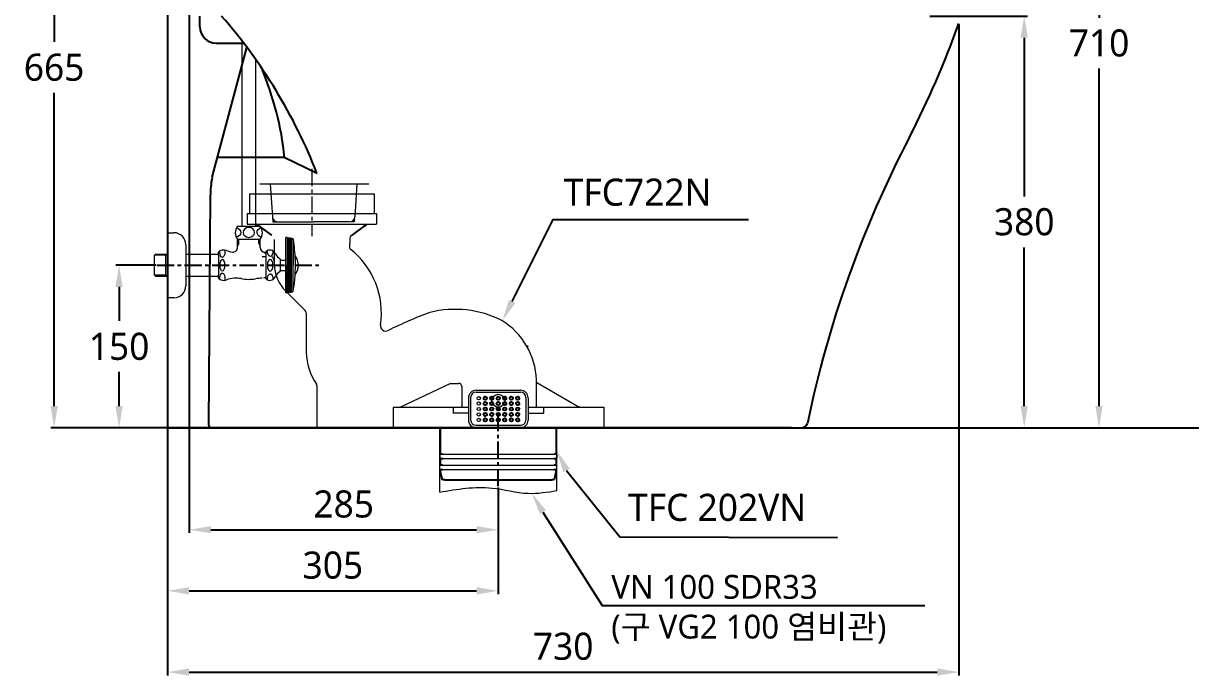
# Model space of a CAD drawing. Header units: millimetres. Extents: x 7362 to 9939, y 125 to 2418.
# Drawn here: x 7394 to 8470, y 125 to 727 of the extents above; entities that cross this region are included whole.
import ezdxf

# ---------------------------------------------------------------- set-up
doc = ezdxf.new("R2010")
doc.units = ezdxf.units.MM
doc.header["$LTSCALE"] = 0.5
doc.linetypes.add('CENTER', pattern=[50.8, 31.75, -6.35, 6.35, -6.35])
doc.linetypes.add('HIDDEN', pattern=[0.375, 0.25, -0.125])
for name, color, linetype in [('1', 1, 'Continuous'), ('2', 2, 'Continuous'), ('3', 3, 'Continuous'), ('4', 4, 'Continuous'), ('6', 6, 'Continuous'), ('CEN', 1, 'CENTER')]:
    doc.layers.add(name, color=color, linetype=linetype)
doc.styles.add('ROMANS', font='NanumGothic.ttf', dxfattribs={"height": 10.144927})
doc.styles.get("Standard").update_dxf_attribs({"font": 'NanumGothic.ttf'})
doc.dimstyles.new('ISO-25', dxfattribs={"dimtxt": 20, "dimasz": 20, "dimexe": 3, "dimexo": 1, "dimgap": 5, "dimtad": 1, "dimtoh": 1, "dimdec": 0, "dimtxsty": 'Standard', "dimcen": 0, "dimclrd": 3, "dimclre": 3, "dimclrt": 2, "dimadec": 0, "dimazin": 0, "dimtfac": 1, "dimtdec": 0, "dimtmove": 0, "dimatfit": 3, "dimfxl": 0, "dimarcsym": 0})

# ---------------------------------------------------------------- blocks, each defined once
blk = doc.blocks.new('*D44')
at = {"color": 3, "lineweight": -2}
for p, q in [((7546.8, 982.9), (7546.8, 256.7)), ((7831.8, 298.8), (7831.8, 256.7)), ((7566.8, 259.7), (7811.8, 259.7))]:
    blk.add_line(p, q, dxfattribs=at)
at = {"color": 3}
for points in [[(7566.8, 263), (7566.8, 256.4), (7546.8, 259.7)], [(7811.8, 263), (7811.8, 256.4), (7831.8, 259.7)]]:
    blk.add_solid(points, dxfattribs=at)
at = {"layer": 'Defpoints', "color": 0}
for p in [(7546.8, 983.9), (7831.8, 299.8), (7831.8, 259.7)]:
    blk.add_point(p, dxfattribs=at)
at = {"color": 2, "insert": (7689.3, 283.3), "char_height": 25, "attachment_point": 5}
blk.add_mtext('285', dxfattribs=at)
blk = doc.blocks.new('*D54')
at = {"color": 3, "lineweight": -2}
for p, q in [((7526.8, 366), (7526.8, 200.3)), ((7831.8, 298.8), (7831.8, 200.3)), ((7546.8, 203.3), (7811.8, 203.3))]:
    blk.add_line(p, q, dxfattribs=at)
at = {"color": 3}
for points in [[(7546.8, 206.6), (7546.8, 199.9), (7526.8, 203.3)], [(7811.8, 206.6), (7811.8, 199.9), (7831.8, 203.3)]]:
    blk.add_solid(points, dxfattribs=at)
at = {"layer": 'Defpoints', "color": 0}
for p in [(7526.8, 367), (7831.8, 299.8), (7831.8, 203.3)]:
    blk.add_point(p, dxfattribs=at)
at = {"color": 2, "insert": (7679.3, 226.9), "char_height": 25, "attachment_point": 5}
blk.add_mtext('305', dxfattribs=at)
blk = doc.blocks.new('*D48')
at = {"color": 3, "lineweight": -2}
for p, q in [((8256.5, 726.1), (8256.5, 125.3)), ((7526.8, 352.8), (7526.8, 125.3)), ((7546.8, 128.3), (8236.5, 128.3))]:
    blk.add_line(p, q, dxfattribs=at)
at = {"color": 3}
for points in [[(7546.8, 131.7), (7546.8, 125), (7526.8, 128.3)], [(8236.5, 131.7), (8236.5, 125), (8256.5, 128.3)]]:
    blk.add_solid(points, dxfattribs=at)
at = {"layer": 'Defpoints', "color": 0}
for p in [(8256.5, 727.1), (7526.8, 353.8), (8256.5, 128.3)]:
    blk.add_point(p, dxfattribs=at)
at = {"color": 2, "insert": (7891.6, 152), "char_height": 25, "attachment_point": 5}
blk.add_mtext('730', dxfattribs=at)
blk = doc.blocks.new('*D51')
at = {"color": 3, "lineweight": -2}
for p, q in [((7555.8, 1018.9), (7419.3, 1018.9)), ((7422.3, 998.9), (7422.3, 710)), ((7422.3, 373.8), (7422.3, 662.8)), ((7566.7, 353.8), (7419.3, 353.8))]:
    blk.add_line(p, q, dxfattribs=at)
at = {"color": 3}
for points in [[(7419, 998.9), (7425.7, 998.9), (7422.3, 1018.9)], [(7419, 373.8), (7425.7, 373.8), (7422.3, 353.8)]]:
    blk.add_solid(points, dxfattribs=at)
at = {"layer": 'Defpoints', "color": 0}
for p in [(7556.8, 1018.9), (7422.3, 353.8), (7567.7, 353.8)]:
    blk.add_point(p, dxfattribs=at)
at = {"color": 2, "insert": (7422.3, 686.4), "char_height": 25, "attachment_point": 5}
blk.add_mtext('665', dxfattribs=at)
blk = doc.blocks.new('*D52')
at = {"color": 3, "lineweight": -2}
for p, q in [((7516.1, 503.8), (7479.2, 503.8)), ((7482.2, 483.8), (7482.2, 452.4)), ((7482.2, 373.8), (7482.2, 405.3)), ((7566.7, 353.8), (7479.2, 353.8))]:
    blk.add_line(p, q, dxfattribs=at)
at = {"color": 3}
for points in [[(7478.8, 483.8), (7485.5, 483.8), (7482.2, 503.8)], [(7478.8, 373.8), (7485.5, 373.8), (7482.2, 353.8)]]:
    blk.add_solid(points, dxfattribs=at)
at = {"layer": 'Defpoints', "color": 0}
for p in [(7517.1, 503.8), (7482.2, 353.8), (7567.7, 353.8)]:
    blk.add_point(p, dxfattribs=at)
at = {"color": 2, "insert": (7482.2, 428.8), "char_height": 25, "attachment_point": 5}
blk.add_mtext('150', dxfattribs=at)
blk = doc.blocks.new('*D53')
at = {"color": 3, "lineweight": -2}
for p, q in [((8229.6, 733.8), (8319.7, 733.8)), ((8316.7, 713.8), (8316.7, 567.4)), ((8316.7, 373.8), (8316.7, 520.2)), ((8103.1, 353.8), (8319.7, 353.8))]:
    blk.add_line(p, q, dxfattribs=at)
at = {"color": 3}
for points in [[(8313.3, 713.8), (8320, 713.8), (8316.7, 733.8)], [(8313.3, 373.8), (8320, 373.8), (8316.7, 353.8)]]:
    blk.add_solid(points, dxfattribs=at)
at = {"layer": 'Defpoints', "color": 0}
for p in [(8228.6, 733.8), (8102.1, 353.8), (8316.7, 353.8)]:
    blk.add_point(p, dxfattribs=at)
at = {"color": 2, "insert": (8316.7, 543.8), "char_height": 25, "attachment_point": 5}
blk.add_mtext('380', dxfattribs=at)
blk = doc.blocks.new('*D55')
at = {"color": 3, "lineweight": -2}
for p, q in [((8357.7, 1063.8), (8388.7, 1063.8)), ((8385.7, 1043.8), (8385.7, 732.3)), ((8385.7, 373.8), (8385.7, 685.3)), ((8103.1, 353.8), (8388.7, 353.8))]:
    blk.add_line(p, q, dxfattribs=at)
at = {"color": 3}
for points in [[(8382.3, 1043.8), (8389, 1043.8), (8385.7, 1063.8)], [(8382.3, 373.8), (8389, 373.8), (8385.7, 353.8)]]:
    blk.add_solid(points, dxfattribs=at)
at = {"layer": 'Defpoints', "color": 0}
for p in [(8356.7, 1063.8), (8102.1, 353.8), (8385.7, 353.8)]:
    blk.add_point(p, dxfattribs=at)
at = {"color": 2, "insert": (8385.7, 708.8), "char_height": 25, "attachment_point": 5}
blk.add_mtext('710', dxfattribs=at)

msp = doc.modelspace()

# ---------------------------------------------------------------- linework, layer by layer
at = {"color": 7}
for p, q in [((7556.8, 723.8), (7556.8, 733.8)), ((7567.9, 585), (7600.1, 704.9)), ((7571.8, 708.8), (7597.1, 708.8)), ((7634.9, 603.3), (7572.8, 603.3)), ((7634.9, 603.3), (7664.7, 588.8)), ((7566.3, 567.7), (7564.7, 356.8)), ((7638.7, 353.8), (7567.7, 353.8)), ((8102.1, 353.8), (7638.7, 353.8))]:
    msp.add_line(p, q, dxfattribs=at)
at = {"color": 2, "linetype": 'Continuous', "lineweight": 0}
for p, q in [((7602.4, 569.7), (7717.4, 569.7)), ((7602.4, 569.7), (7602.4, 551.7)), ((7717.4, 569.7), (7717.4, 551.7)), ((7600.4, 551.7), (7719.4, 551.7)), ((7600.4, 551.7), (7600.4, 541.7)), ((7719.4, 551.7), (7719.4, 541.7)), ((7600.4, 541.7), (7719.4, 541.7)), ((7623, 531.7), (7609.2, 541.7)), ((7696.8, 531.7), (7710.7, 541.7)), ((7625.1, 527.6), (7625.2, 504.4)), ((7694.8, 527.6), (7694.7, 520.6)), ((7635.8, 479.8), (7653.7, 462.1)), ((7654.6, 460), (7654.7, 423.4)), ((7664.7, 353.8), (7664.7, 392.3)), ((7787.8, 394.8), (7741.1, 372.4)), ((7787.8, 394.8), (7795.2, 394.8)), ((7798.2, 391.8), (7798.2, 372.4)), ((7811.3, 388.4), (7852.3, 388.4)), ((7867.1, 372.9), (7867.1, 398.1)), ((7867.3, 395.6), (7905.6, 373.3)), ((7804.3, 381.4), (7804.3, 360.8)), ((7806.3, 381.6), (7806.3, 361.1)), ((7811.3, 386.6), (7852.3, 386.6)), ((7857.3, 381.6), (7857.3, 361.1)), ((7859.3, 381.4), (7859.3, 360.8)), ((7804.3, 372.4), (7735, 372.4)), ((7735, 372.4), (7735, 353.8)), ((7790.1, 372.4), (7790.1, 367.3)), ((7804.3, 367.3), (7790.1, 367.3)), ((7859.3, 372.9), (7929.2, 372.9)), ((7859.3, 367.3), (7873.7, 367.3)), ((7873.7, 367.3), (7873.7, 372.9)), ((7929.2, 372.9), (7929.2, 353.8)), ((7811.3, 356.1), (7852.3, 356.1)), ((7664.7, 353.8), (7929.2, 353.8)), ((7777.8, 328.8), (7777.8, 325.8)), ((7778.5, 329.3), (7778.3, 329.3)), ((7778.5, 325.3), (7778.3, 325.3)), ((7778.5, 329.3), (7885.3, 329.3)), ((7778.5, 325.3), (7885.3, 325.3)), ((7885.8, 328.8), (7885.8, 325.8)), ((7780.3, 319.3), (7883.3, 319.3)), ((7780.6, 315.3), (7883, 315.3))]:
    msp.add_line(p, q, dxfattribs=at)
at = {"color": 7, "linetype": 'Continuous'}
for p, q in [((7687.8, 353.8), (7940.6, 353.8)), ((7940.6, 353.8), (8205.1, 353.8))]:
    msp.add_line(p, q, dxfattribs=at)
at = {"color": 3, "linetype": 'Continuous', "lineweight": 0}
for p, q in [((7777.8, 294.4), (7777.8, 353.8)), ((7885.8, 295.9), (7885.8, 353.8))]:
    msp.add_line(p, q, dxfattribs=at)
at = {"color": 2}
for p, q in [((7778.5, 329.3), (7778.4, 353.8)), ((7885.2, 353.8), (7885.1, 329.3)), ((7778.5, 325.3), (7780.6, 325.3)), ((7778.5, 319.3), (7778.5, 325.3)), ((7883, 325.3), (7885.1, 325.3)), ((7885.1, 329.3), (7883.3, 329.3)), ((7885.1, 325.3), (7885.1, 319.3)), ((7780.3, 319.3), (7778.3, 319.3)), ((7778.3, 315.3), (7780.6, 315.3)), ((7778.5, 312.8), (7778.5, 315.3)), ((7780.4, 305.8), (7778.5, 312.8)), ((7883, 315.3), (7885.3, 315.3)), ((7885, 312.8), (7883.2, 305.8)), ((7885.3, 319.3), (7883.3, 319.3)), ((7885.1, 315.3), (7885, 312.8)), ((7782.4, 305.8), (7780.4, 305.8)), ((7782.4, 305.8), (7831.8, 305.8)), ((7831.8, 305.8), (7881.2, 305.8)), ((7883.2, 305.8), (7881.2, 305.8))]:
    msp.add_line(p, q, dxfattribs=at)
msp.add_line((7780.3, 329.3), (7778.5, 329.3))
at = {"color": 2, "linetype": 'Continuous', "lineweight": 0}
for centre in [(7813.8, 381.1), (7813.8, 376.1), (7813.8, 371.1), (7813.8, 366.1), (7813.8, 361.1)]:
    msp.add_circle(centre, 1.5, dxfattribs=at)
at = {"color": 7}
for centre, radius, start, end in [((7198.3, 405.2), 501.2, 21.4923, 40.9621), ((7571.8, 723.8), 15, 180, 270), ((7428.2, 1024.2), 880, 332.8067, 340.2651), ((7337.9, 571), 298.7, 6.2024, 22.5719), ((9108.3, 153.6), 1012.3, 152.4309, 168.3591), ((7666.3, 566.9), 100, 169.6083, 179.5663), ((7567.7, 356.8), 3, 179.5663, 270), ((8111.4, 359.4), 5.59, 269.4256, 343.5008)]:
    msp.add_arc(centre, radius, start, end, dxfattribs=at)
at = {"color": 2, "linetype": 'Continuous', "lineweight": 0}
for centre, radius, start, end in [((7699.8, 527.6), 5, 125.8861, 179.7556), ((7697.7, 520.6), 3, 179.7556, 231.4151), ((7649.2, 459.9), 74.8, 351.5468, 51.4151), ((7620.1, 507.6), 5, 0.0447, 54.1067), ((7661.6, 505.6), 36.4, 181.8849, 225.0733), ((7791.9, 366.8), 96.3, 63.2809, 103.9725), ((7651.6, 460), 3, 0.0895, 45.2408), ((7899.7, 104.8), 378.8, 110.2437, 116.5549), ((7800.1, 395.7), 67, 2.0828, 58.4605), ((7728.1, 448.1), 5, 171.5468, 296.5549), ((7712.7, 425.9), 58.1, 182.4762, 213.3534), ((7661.7, 392.3), 3, 0, 33.3534), ((7795.2, 391.8), 3, 0, 90), ((7811.3, 381.4), 7, 90, 180), ((7852.3, 381.4), 7, 360, 90), ((7811.3, 381.6), 5, 90, 180), ((7852.3, 381.6), 5, 0, 90), ((7907.1, 375.9), 3, 239.7939, 270), ((7811.3, 360.8), 7, 179.7381, 270), ((7811.3, 361.1), 5, 180, 270), ((7852.3, 361.1), 5, 270, 0), ((7852.3, 360.8), 7, 270, 0), ((7778.3, 328.8), 0.5, 90, 180), ((7778.3, 325.8), 0.5, 180, 270), ((7885.3, 328.8), 0.5, 0, 90), ((7885.3, 325.8), 0.5, 270, 360), ((7778.3, 318.8), 0.5, 90, 180), ((7778.3, 315.8), 0.5, 180, 270), ((7885.3, 318.8), 0.5, 0, 90), ((7885.3, 315.8), 0.5, 270, 0)]:
    msp.add_arc(centre, radius, start, end, dxfattribs=at)
at = {"color": 3, "linetype": 'Continuous', "lineweight": 0}
msp.add_spline([(7777.8, 294.4), (7826.1, 298.2), (7859.4, 293.3), (7885.8, 295.9)], degree=3, dxfattribs=at)
at = {"layer": '1', "color": 252, "linetype": 'Continuous'}
for q in [(7609.1, 541.7), (7609.8, 541.2), (7609.8, 541.2), (7609.8, 541.2)]:
    msp.add_line((7623, 531.7), q, dxfattribs=at)
at = {"layer": '1', "linetype": 'CENTER'}
msp.add_line((7517.1, 503.8), (7668.7, 503.8), dxfattribs=at)
at = {"layer": '1', "color": 2, "linetype": 'Continuous'}
for centre in [(7819.8, 381.1), (7819.8, 381.1), (7819.8, 376.1), (7819.8, 376.1), (7825.8, 381.1), (7825.8, 381.1), (7825.8, 376.1), (7825.8, 376.1), (7831.8, 381.1), (7831.8, 376.1), (7837.8, 381.1), (7837.8, 381.1), (7837.8, 376.1), (7837.8, 376.1), (7843.8, 381.1), (7843.8, 381.1), (7843.8, 376.1), (7843.8, 376.1), (7849.8, 381.1), (7849.8, 381.1), (7849.8, 376.1), (7849.8, 376.1), (7819.8, 371.1), (7819.8, 371.1), (7819.8, 366.1), (7819.8, 366.1), (7825.8, 371.1), (7825.8, 371.1), (7825.8, 366.1), (7825.8, 366.1), (7831.8, 371.1), (7831.8, 366.1), (7837.8, 371.1), (7837.8, 371.1), (7837.8, 366.1), (7837.8, 366.1), (7843.8, 371.1), (7843.8, 371.1), (7843.8, 366.1), (7843.8, 366.1), (7849.8, 371.1), (7849.8, 371.1), (7849.8, 366.1), (7849.8, 366.1), (7819.8, 361.1), (7819.8, 361.1), (7825.8, 361.1), (7825.8, 361.1), (7831.8, 361.1), (7831.8, 361.1), (7837.8, 361.1), (7837.8, 361.1), (7843.8, 361.1), (7843.8, 361.1), (7849.8, 361.1), (7849.8, 361.1)]:
    msp.add_circle(centre, 1.5, dxfattribs=at)
at = {"layer": '1', "color": 252, "linetype": 'Continuous'}
for centre in [(7831.8, 381.1), (7831.8, 376.1), (7831.8, 371.1), (7831.8, 366.1)]:
    msp.add_circle(centre, 1.5, dxfattribs=at)
for points, degree in [([(7710.1, 541.2), (7696.9, 531.7)], 1), ([(7710.1, 541.2), (7705.7, 538.1), (7701.3, 534.9), (7696.9, 531.7)], 3), ([(7710.1, 541.2), (7696.9, 531.7)], 1), ([(7710.1, 541.2), (7705.7, 538.1), (7701.3, 534.9), (7696.9, 531.7)], 3), ([(7857.8, 429.8), (7858.1, 429.3), (7858.5, 428.7), (7858.8, 428.1)], 3), ([(7857.8, 429.8), (7858.1, 429.3), (7858.5, 428.7), (7858.8, 428.1)], 3)]:
    msp.add_open_spline(points, degree=degree, dxfattribs=at)
at = {"layer": '2', "color": 2, "linetype": 'HIDDEN', "ltscale": 60}
msp.add_line((7883.8, 353.8), (7831.8, 353.8), dxfattribs=at)
at = {"layer": '3', "color": 1, "linetype": 'CENTER', "lineweight": 0}
msp.add_line((7659.9, 592.8), (7659.9, 530.8), dxfattribs=at)
at = {"layer": '3', "color": 7, "linetype": 'Continuous', "lineweight": 0, "ltscale": 0.1}
for p, q in [((7611.9, 578.8), (7712.4, 578.8)), ((7621.5, 578.8), (7624, 543.8)), ((7701.5, 578.8), (7699.6, 548.1)), ((7624, 543.8), (7661.5, 543.8)), ((7694.6, 543.8), (7661.5, 543.8)), ((7699, 543.8), (7696.6, 543.8)), ((7699.3, 546.1), (7699, 543.8))]:
    msp.add_line(p, q, dxfattribs=at)
at = {"layer": '3'}
for points in [[(7844.5, 470.4), (7882.3, 546.1), (8062.5, 546.1)], [(7894.7, 314.5), (7943.8, 253.2), (8144.5, 252.4)], [(7872.9, 276), (7927.5, 189.7), (8225, 189.7)]]:
    msp.add_lwpolyline(points, dxfattribs=at)
at = {"layer": '3', "color": 7, "linetype": 'Continuous', "lineweight": 0}
msp.add_circle((7831.8, 378.8), 6, dxfattribs=at)
for centre, start, end in [((7628.6, 548.8), 184.0856, 270), ((7694.6, 548.8), 270, 356.484)]:
    msp.add_arc(centre, 5, start, end, dxfattribs=at)
at = {"layer": '3'}
for points in [[(7847.5, 468.9), (7835.6, 452.5), (7841.5, 471.9)], [(7897.7, 316), (7885.8, 332.4), (7891.7, 313)]]:
    msp.add_solid(points, dxfattribs=at)
at = {"layer": '3', "color": 3}
msp.add_solid([(7870, 274.3), (7862.8, 293.2), (7875.8, 277.7)], dxfattribs=at)
at = {"layer": '4', "linetype": 'Continuous', "lineweight": 0}
for p, q in [((7595.4, 711), (7595.4, 539.8)), ((7608.1, 693.7), (7608.1, 539.8)), ((7591.3, 539.8), (7595.4, 539.8)), ((7595.4, 539.8), (7612.3, 539.8)), ((7526.8, 473.8), (7526.8, 533.8)), ((7526.8, 533.8), (7532.8, 533.8)), ((7591.3, 527.8), (7612.3, 527.8)), ((7591.3, 519.9), (7591.3, 527.8)), ((7592.5, 523.8), (7592.5, 527.8)), ((7611, 523.8), (7611, 527.8)), ((7612.3, 520.3), (7612.3, 527.8)), ((7637.3, 529.3), (7635.8, 529.3)), ((7635.8, 528.3), (7635.8, 529.3)), ((7635.8, 503.8), (7635.8, 528.3)), ((7637.3, 529.1), (7637.3, 529.3)), ((7637.3, 529.1), (7637.3, 503.8)), ((7640.8, 528.4), (7637.3, 528.4)), ((7640.8, 527.4), (7637.3, 527.4)), ((7640.8, 528.8), (7637.6, 528.8)), ((7641.3, 528.3), (7640.8, 528.8)), ((7640.8, 528.8), (7640.8, 503.8)), ((7642.1, 528.3), (7641.3, 528.3)), ((7641.3, 528.3), (7641.3, 503.8)), ((7642.7, 527.8), (7642.7, 503.8)), ((7543.8, 522.8), (7543.8, 484.8)), ((7591.3, 523.8), (7592.5, 523.8)), ((7592.5, 523.8), (7591.3, 521.7)), ((7611, 523.8), (7612.3, 523.8)), ((7611, 523.8), (7612.3, 521.7)), ((7640.8, 526.4), (7637.3, 526.4)), ((7640.8, 525.4), (7637.3, 525.4)), ((7640.8, 524.4), (7637.3, 524.4)), ((7640.8, 523.4), (7637.3, 523.4)), ((7640.8, 522.4), (7637.3, 522.4)), ((7640.8, 521.4), (7637.3, 521.4)), ((7640.8, 520.4), (7637.3, 520.4)), ((7640.8, 519.4), (7637.3, 519.4)), ((7640.8, 518.4), (7637.3, 518.4)), ((7640.8, 517.4), (7637.3, 517.4)), ((7514.8, 513.1), (7515.8, 514.1)), ((7525.3, 513.1), (7514.8, 513.1)), ((7514.9, 494.6), (7514.9, 513.1)), ((7515.8, 514.1), (7526.8, 514.1)), ((7525.3, 493.6), (7525.3, 514.1)), ((7525.3, 513.1), (7526.3, 514.1)), ((7526.8, 513.5), (7526.8, 494.2)), ((7543.8, 514.1), (7573.8, 514.1)), ((7573.8, 513.1), (7573.8, 515.8)), ((7573.8, 513.1), (7573.8, 494.6)), ((7614.1, 511.8), (7617.7, 511.8)), ((7616.8, 515.1), (7615.5, 516)), ((7616.8, 515.8), (7617.7, 515.8)), ((7616.8, 515.1), (7616.8, 515.8)), ((7616.8, 515.1), (7617.7, 515.1)), ((7617.7, 515.8), (7617.7, 516.5)), ((7617.7, 491.8), (7617.7, 515.8)), ((7625.8, 515.1), (7626.4, 514.2)), ((7630.7, 509.6), (7630.7, 508.6)), ((7630.7, 508.6), (7630.7, 499.1)), ((7630.7, 508.6), (7635.8, 508.6)), ((7640.8, 516.4), (7637.3, 516.4)), ((7640.8, 515.4), (7637.3, 515.4)), ((7640.8, 514.4), (7637.3, 514.4)), ((7640.8, 513.4), (7637.3, 513.4)), ((7640.8, 512.4), (7637.3, 512.4)), ((7640.8, 511.4), (7637.3, 511.4)), ((7640.8, 510.4), (7637.3, 510.4)), ((7640.8, 509.4), (7637.3, 509.4)), ((7640.8, 508.4), (7637.3, 508.4)), ((7640.8, 507.4), (7637.3, 507.4)), ((7640.8, 506.4), (7637.3, 506.4)), ((7630.7, 499.1), (7635.8, 499.1)), ((7630.7, 498.1), (7630.7, 499.1)), ((7635.8, 478.3), (7635.8, 503.8)), ((7640.8, 505.4), (7637.3, 505.4)), ((7640.8, 504.4), (7637.3, 504.4)), ((7637.3, 478.5), (7637.3, 503.8)), ((7640.8, 503.2), (7637.3, 503.2)), ((7640.8, 502.2), (7637.3, 502.2)), ((7640.8, 501.2), (7637.3, 501.2)), ((7640.8, 500.2), (7637.3, 500.2)), ((7640.8, 499.2), (7637.3, 499.2)), ((7640.8, 498.2), (7637.3, 498.2)), ((7640.8, 497.2), (7637.3, 497.2)), ((7640.8, 496.2), (7637.3, 496.2)), ((7640.8, 495.2), (7637.3, 495.2)), ((7640.8, 478.8), (7640.8, 503.8)), ((7641.3, 479.3), (7641.3, 503.8)), ((7642.7, 479.8), (7642.7, 503.8)), ((7525.3, 494.6), (7514.8, 494.6)), ((7515.8, 493.6), (7514.8, 494.6)), ((7515.8, 493.6), (7526.8, 493.6)), ((7526.3, 493.6), (7525.3, 494.6)), ((7543.8, 493.6), (7573.8, 493.6)), ((7573.8, 491.8), (7573.8, 494.6)), ((7573.8, 493.6), (7573.8, 493.4)), ((7573.8, 491.8), (7573.8, 493.4)), ((7616.8, 492.6), (7615.5, 491.8)), ((7616.8, 492.6), (7617.7, 492.6)), ((7616.8, 491.8), (7616.8, 492.6)), ((7617.7, 491.1), (7617.7, 491.8)), ((7625.8, 492.5), (7626.4, 493.5)), ((7640.8, 494.2), (7637.3, 494.2)), ((7640.8, 493.2), (7637.3, 493.2)), ((7640.8, 492.2), (7637.3, 492.2)), ((7640.8, 491.2), (7637.3, 491.2)), ((7640.8, 490.2), (7637.3, 490.2)), ((7640.8, 489.2), (7637.3, 489.2)), ((7640.8, 488.2), (7637.3, 488.2)), ((7640.8, 487.2), (7637.3, 487.2)), ((7640.8, 486.2), (7637.3, 486.2)), ((7640.8, 485.2), (7637.3, 485.2)), ((7532.8, 473.8), (7526.8, 473.8)), ((7637.3, 478.3), (7635.8, 478.3)), ((7640.8, 484.2), (7637.3, 484.2)), ((7640.8, 483.2), (7637.3, 483.2)), ((7640.8, 482.2), (7637.3, 482.2)), ((7640.8, 481.2), (7637.3, 481.2)), ((7640.8, 480.2), (7637.3, 480.2)), ((7640.8, 479.2), (7637.3, 479.2)), ((7637.3, 478.3), (7637.3, 478.5)), ((7640.8, 478.8), (7637.6, 478.8)), ((7641.3, 479.3), (7640.8, 478.8)), ((7642.1, 479.3), (7641.3, 479.3))]:
    msp.add_line(p, q, dxfattribs=at)
for centre, radius, start, end in [((7599.3, 533.8), 10, 143.1301, 216.8699), ((7604.3, 533.8), 10, 323.1301, 36.8699), ((7532.8, 522.8), 11, 0, 90), ((7637.6, 529.1), 0.3, 180, 270), ((7642.1, 527.6), 0.7, 9.4934, 90), ((7499.8, 503.8), 145, 1.9431, 9.4934), ((7578.7, 510.8), 7, 69.0339, 134.5129), ((7590.1, 540.6), 24.8, 249.0339, 262.2883), ((7587.3, 519.9), 4, 262.2883, 0), ((7616.8, 520.3), 4.5, 180, 270), ((7621.2, 512.5), 5.36, 30, 130.4306), ((7638.5, 521.2), 14, 210, 236.1902), ((7499.8, 503.8), 145, 350.5066, 1.9431), ((7633.5, 503.8), 14, 0.2473, 38.2141), ((7638.5, 486.5), 14, 123.8098, 150), ((7633.5, 503.9), 14, 321.7859, 359.7527), ((7532.8, 484.8), 11, 270, 0), ((7578.7, 496.8), 7, 225.5, 290.9661), ((7590.1, 467.1), 24.8, 79.2627, 110.9661), ((7601.8, 528.8), 38, 259.2627, 279.3048), ((7614.1, 453.8), 38, 90, 99.3048), ((7621.2, 495.2), 5.36, 229.5694, 330), ((7637.6, 478.5), 0.3, 90, 180), ((7642.1, 480), 0.7, 270, 350.5066)]:
    msp.add_arc(centre, radius, start, end, dxfattribs=at)
at = {"layer": '4', "linetype": 'Continuous', "lineweight": 0, "extrusion": (0, 0, -1)}
for centre, major_axis, ratio, start_param, end_param in [((7589.1, 534.1), (-5.23, 0), 0.866391, 1.824119, 4.49897), ((7614.6, 534.1), (-5.23, 0), 0.866391, 4.942097, 7.58465), ((7577.4, 516.3), (0, -5.22), 0.46009, 4.433611, 7.934688), ((7621.5, 517.4), (0, -5.4), 0.478204, 4.79078, 7.834251), ((7577.4, 491.4), (0, -5.22), 0.46009, 1.472186, 5.009627), ((7621.5, 490.5), (0, -5.4), 0.478204, 1.540108, 4.68362)]:
    msp.add_ellipse(centre, major_axis=major_axis, ratio=ratio, start_param=start_param, end_param=end_param, dxfattribs=at)
for centre, major_axis, ratio in [((7601.8, 534.1), (-5.23, 0), 0.866391), ((7577.4, 503.8), (0, -5.22), 0.46009), ((7621.5, 503.8), (0, -5.4), 0.478204)]:
    msp.add_ellipse(centre, major_axis=major_axis, ratio=ratio, dxfattribs=at)
at = {"layer": '6'}
for p, q in [((7526.8, 2278.9), (7526.8, 353.8)), ((7526.8, 353.8), (9454.3, 353.8))]:
    msp.add_line(p, q, dxfattribs=at)
at = {"layer": 'CEN'}
msp.add_line((7831.8, 299.8), (7831.8, 372.8), dxfattribs=at)

# ---------------------------------------------------------------- texts
at = {"layer": '2', "attachment_point": 4, "style": 'ROMANS'}
for s, insert, char_height in [('TFC722N', (7892.1, 571.1), 25), ('TFC 202VN', (7951.5, 280.2), 25), ('VN 100 SDR33\\P(구 VG2 100 염비관)', (7936, 186.2), 22)]:
    msp.add_mtext(s, dxfattribs=dict(at, insert=insert, char_height=char_height))

# ---------------------------------------------------------------- dimensions: what is measured, and where the dimension line sits
for base, p1, picture, middle in [((8385.7, 353.8), (8356.7, 1063.8), '*D55', (8385.7, 708.8)), ((8316.7, 353.8), (8228.6, 733.8), '*D53', (8316.7, 543.8))]:
    dim = msp.add_linear_dim(base=base, p1=p1, p2=(8102.1, 353.8), angle=90, dimstyle='ISO-25', override={"dimtxt": 25, "dimgap": 10, "dimtad": 0, "dimtih": 1, "dimarcsym": 1})
    dim.commit()
    dim.dimension.update_dxf_attribs({"geometry": picture, "text_midpoint": middle})
for base, p1, picture, middle in [((7422.3, 353.8), (7556.8, 1018.9), '*D51', (7422.3, 686.4)), ((7482.2, 353.8), (7517.1, 503.8), '*D52', (7482.2, 428.8))]:
    dim = msp.add_linear_dim(base=base, p1=p1, p2=(7567.7, 353.8), angle=90, dimstyle='ISO-25', override={"dimtxt": 25, "dimgap": 10, "dimtad": 0, "dimtih": 1, "dimarcsym": 1})
    dim.commit()
    dim.dimension.update_dxf_attribs({"geometry": picture, "text_midpoint": middle, "dimtype": 160})
for base, p1, p2, picture, middle in [((7831.8, 259.7), (7546.8, 983.9), (7831.8, 299.8), '*D44', (7689.3, 283.3)), ((8256.5, 128.3), (7526.8, 353.8), (8256.5, 727.1), '*D48', (7891.6, 152)), ((7831.8, 203.3), (7526.8, 367), (7831.8, 299.8), '*D54', (7679.3, 226.9))]:
    dim = msp.add_linear_dim(base=base, p1=p1, p2=p2, dimstyle='ISO-25', override={"dimscale": 1, "dimtxt": 25, "dimgap": 10, "dimarcsym": 1})
    dim.commit()
    dim.dimension.update_dxf_attribs({"geometry": picture, "text_midpoint": middle})

doc.saveas('drawing.dxf')
